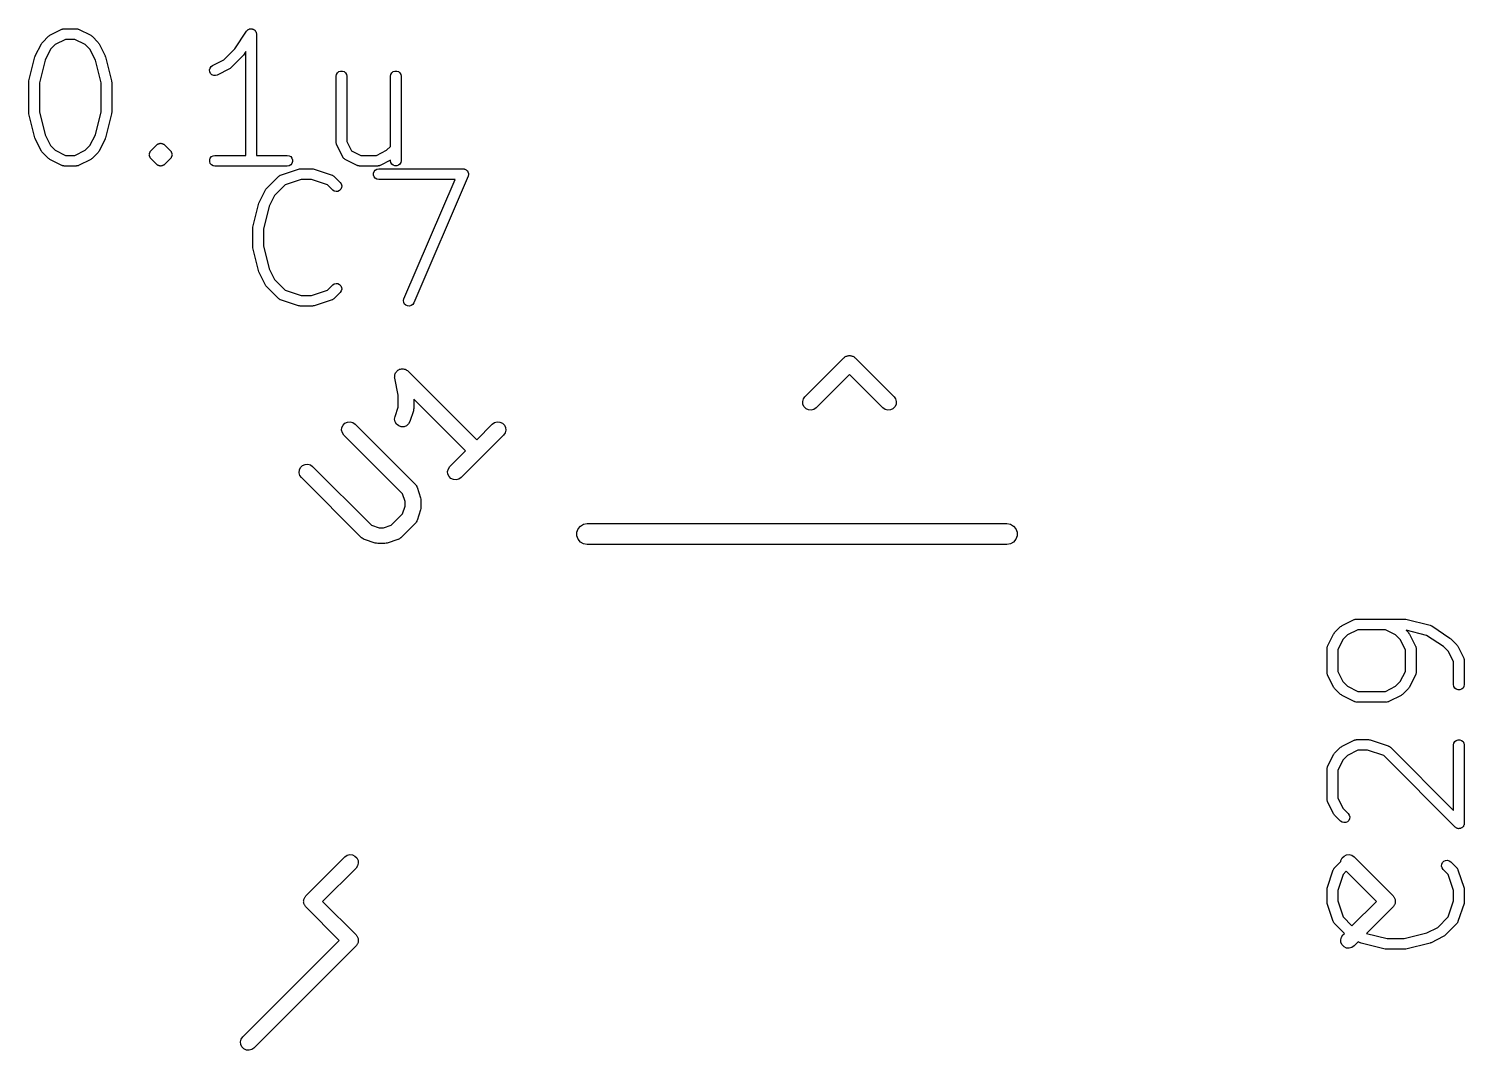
# Model space of a CAD drawing. Extents: x -2.2 to 89.1, y -78.6 to 9.2.
# Drawn here: x 23.68 to 37.36, y -54.92 to -45.19 of the extents above; entities that cross this region are included whole.
import ezdxf

# ---------------------------------------------------------------- set-up
doc = ezdxf.new("R2010")
doc.units = 0
doc.header["$MEASUREMENT"] = 0
doc.layers.add('BLACK', color=7, linetype='CONTINUOUS')

msp = doc.modelspace()

# ---------------------------------------------------------------- linework, layer by layer
at = {"layer": 'Black'}
for p, q in [((23.8088, -45.315), (23.8662, -45.2576)), ((23.8662, -45.2576), (23.8729, -45.2529)), ((23.8729, -45.2529), (23.8794, -45.2481)), ((23.8794, -45.2481), (23.9944, -45.1906)), ((23.9944, -45.1906), (23.9972, -45.1898)), ((23.9972, -45.1898), (23.9997, -45.1883)), ((23.9997, -45.1883), (24.0056, -45.1873)), ((24.0056, -45.1873), (24.0113, -45.1856)), ((24.0113, -45.1856), (24.0142, -45.1858)), ((24.0142, -45.1858), (24.0171, -45.1852)), ((24.0171, -45.1852), (24.132, -45.1852)), ((24.132, -45.1852), (24.1349, -45.1858)), ((24.1349, -45.1858), (24.1378, -45.1856)), ((24.1378, -45.1856), (24.1435, -45.1873)), ((24.1435, -45.1873), (24.1494, -45.1883)), ((24.1494, -45.1883), (24.1519, -45.1898)), ((24.1519, -45.1898), (24.1547, -45.1906)), ((24.1547, -45.1906), (24.2696, -45.2481)), ((24.2696, -45.2481), (24.2761, -45.2529)), ((24.2761, -45.2529), (24.2828, -45.2576)), ((24.2828, -45.2576), (24.3403, -45.315)), ((25.6437, -45.376), (25.7558, -45.2079)), ((25.7558, -45.2079), (25.7578, -45.2058)), ((25.7578, -45.2058), (25.7592, -45.2034)), ((25.7592, -45.2034), (25.7638, -45.1995)), ((25.7638, -45.1995), (25.768, -45.1951)), ((25.768, -45.1951), (25.7705, -45.1939)), ((25.7705, -45.1939), (25.7727, -45.1921)), ((25.7727, -45.1921), (25.7784, -45.19)), ((25.7784, -45.19), (25.7838, -45.1873)), ((25.7838, -45.1873), (25.7866, -45.187)), ((25.7866, -45.187), (25.7893, -45.186)), ((25.7893, -45.186), (25.7953, -45.186)), ((25.7953, -45.186), (25.8014, -45.1854)), ((25.8014, -45.1854), (25.8041, -45.186)), ((25.8041, -45.186), (25.8069, -45.186)), ((25.8069, -45.186), (25.8126, -45.1881)), ((25.8126, -45.1881), (25.8185, -45.1895)), ((25.8185, -45.1895), (25.8209, -45.1911)), ((25.8209, -45.1911), (25.8235, -45.1921)), ((25.8235, -45.1921), (25.8281, -45.196)), ((25.8281, -45.196), (25.8332, -45.1993)), ((25.8332, -45.1993), (25.8349, -45.2016)), ((25.8349, -45.2016), (25.837, -45.2034)), ((25.837, -45.2034), (25.84, -45.2086)), ((25.84, -45.2086), (25.8436, -45.2135)), ((25.8436, -45.2135), (25.8444, -45.2162)), ((25.8444, -45.2162), (25.8458, -45.2187)), ((25.8458, -45.2187), (25.8469, -45.2246)), ((25.8469, -45.2246), (25.8486, -45.2305)), ((25.8486, -45.2305), (25.8484, -45.2333)), ((25.8484, -45.2333), (25.8489, -45.236)), ((25.8489, -45.236), (25.8489, -46.3917)), ((23.7418, -45.4431), (23.7993, -45.3282)), ((23.7993, -45.3282), (23.8041, -45.3217)), ((23.8041, -45.3217), (23.8088, -45.315)), ((23.8865, -45.381), (23.8352, -45.4836)), ((23.9323, -45.3352), (23.8865, -45.381)), ((24.0291, -45.2868), (23.9323, -45.3352)), ((24.12, -45.2868), (24.0291, -45.2868)), ((24.2168, -45.3353), (24.12, -45.2868)), ((24.2626, -45.381), (24.2168, -45.3353)), ((24.3139, -45.4836), (24.2626, -45.381)), ((24.3403, -45.315), (24.3449, -45.3217)), ((24.3449, -45.3217), (24.3498, -45.3282)), ((24.3498, -45.3282), (24.4072, -45.4431)), ((25.5382, -45.4816), (25.6437, -45.376)), ((25.7473, -45.4038), (25.7255, -45.4366)), ((25.7473, -46.3917), (25.7473, -45.4038)), ((23.6805, -45.6833), (23.738, -45.4535)), ((23.738, -45.4535), (23.7402, -45.4485)), ((23.7402, -45.4485), (23.7418, -45.4431)), ((23.8352, -45.4836), (23.7806, -45.7019)), ((24.3684, -45.7019), (24.3139, -45.4836)), ((24.4072, -45.4431), (24.4088, -45.4485)), ((24.4088, -45.4485), (24.4111, -45.4535)), ((24.4111, -45.4535), (24.4685, -45.6833)), ((25.4068, -45.5606), (25.4165, -45.5458)), ((25.4165, -45.5458), (25.4307, -45.5353)), ((25.4307, -45.5353), (25.5382, -45.4816)), ((25.7191, -45.4443), (25.6042, -45.5592)), ((25.722, -45.4402), (25.7191, -45.4443)), ((25.7255, -45.4366), (25.722, -45.4402)), ((23.6801, -45.6895), (23.6805, -45.6833)), ((24.4685, -45.6833), (24.469, -45.6895)), ((25.4027, -45.5777), (25.4068, -45.5606)), ((25.4047, -45.5952), (25.4027, -45.5777)), ((25.4126, -45.611), (25.4047, -45.5952)), ((25.4254, -45.6232), (25.4126, -45.611)), ((25.4416, -45.6302), (25.4254, -45.6232)), ((25.4592, -45.6312), (25.4416, -45.6302)), ((25.4761, -45.6262), (25.4592, -45.6312)), ((25.591, -45.5687), (25.4761, -45.6262)), ((25.5976, -45.5639), (25.591, -45.5687)), ((25.6042, -45.5592), (25.5976, -45.5639)), ((26.6091, -45.6382), (26.6121, -45.6208)), ((26.6091, -46.2702), (26.6091, -45.6382)), ((26.6121, -45.6208), (26.621, -45.6056)), ((26.621, -45.6056), (26.6345, -45.5942)), ((26.6345, -45.5942), (26.6511, -45.5882)), ((26.6511, -45.5882), (26.6687, -45.5882)), ((26.6687, -45.5882), (26.6853, -45.5942)), ((26.6853, -45.5942), (26.6988, -45.6056)), ((26.6988, -45.6056), (26.7076, -45.6208)), ((26.7076, -45.6208), (26.7107, -45.6382)), ((26.7107, -45.6382), (26.7107, -46.2582)), ((27.1262, -45.6382), (27.1292, -45.6208)), ((27.1262, -46.3066), (27.1262, -45.6382)), ((27.1292, -45.6208), (27.138, -45.6056)), ((27.138, -45.6056), (27.1516, -45.5942)), ((27.1516, -45.5942), (27.1681, -45.5882)), ((27.1681, -45.5882), (27.1858, -45.5882)), ((27.1858, -45.5882), (27.2024, -45.5942)), ((27.2024, -45.5942), (27.2159, -45.6056)), ((27.2159, -45.6056), (27.2247, -45.6208)), ((27.2247, -45.6208), (27.2278, -45.6382)), ((27.2278, -45.6382), (27.2278, -46.4425)), ((23.679, -45.6957), (23.6801, -45.6895)), ((23.679, -45.9829), (23.679, -45.6957)), ((23.7806, -45.7019), (23.7806, -45.9767)), ((24.3684, -45.9767), (24.3684, -45.7019)), ((24.469, -45.6895), (24.47, -45.6957)), ((24.47, -45.6957), (24.47, -45.9829)), ((23.6801, -45.9891), (23.679, -45.9829)), ((23.6805, -45.9952), (23.6801, -45.9891)), ((23.738, -46.2251), (23.6805, -45.9952)), ((23.7806, -45.9767), (23.8352, -46.195)), ((24.3139, -46.195), (24.3684, -45.9767)), ((24.4685, -45.9952), (24.4111, -46.2251)), ((24.469, -45.9891), (24.4685, -45.9952)), ((24.47, -45.9829), (24.469, -45.9891)), ((23.7402, -46.2301), (23.738, -46.2251)), ((23.7418, -46.2355), (23.7402, -46.2301)), ((23.7993, -46.3504), (23.7418, -46.2355)), ((23.8352, -46.195), (23.8865, -46.2976)), ((24.2626, -46.2976), (24.3139, -46.195)), ((24.4072, -46.2355), (24.3498, -46.3504)), ((24.4088, -46.2301), (24.4072, -46.2355)), ((24.4111, -46.2251), (24.4088, -46.2301)), ((23.8041, -46.3569), (23.7993, -46.3504)), ((23.8088, -46.3636), (23.8041, -46.3569)), ((23.8662, -46.421), (23.8088, -46.3636)), ((23.8865, -46.2976), (23.9323, -46.3433)), ((23.9323, -46.3433), (24.0291, -46.3917)), ((24.12, -46.3917), (24.2168, -46.3433)), ((24.2168, -46.3433), (24.2626, -46.2976)), ((24.3403, -46.3636), (24.2828, -46.421)), ((24.3449, -46.3569), (24.3403, -46.3636)), ((24.3498, -46.3504), (24.3449, -46.3569)), ((24.8294, -46.3764), (24.8298, -46.3719)), ((24.8298, -46.3719), (24.8317, -46.3679)), ((24.8317, -46.3679), (24.8328, -46.3636)), ((24.8328, -46.3636), (24.8354, -46.36)), ((24.8354, -46.36), (24.8372, -46.356)), ((24.8372, -46.356), (24.8404, -46.3528)), ((24.8404, -46.3528), (24.8429, -46.3492)), ((24.8429, -46.3492), (24.9004, -46.2917)), ((24.9004, -46.2917), (24.904, -46.2892)), ((24.904, -46.2892), (24.9072, -46.286)), ((24.9072, -46.286), (24.9092, -46.2851)), ((24.9092, -46.2851), (24.9109, -46.2836)), ((24.9109, -46.2836), (24.913, -46.2829)), ((24.913, -46.2829), (24.9148, -46.2816)), ((24.9148, -46.2816), (24.9191, -46.2805)), ((24.9191, -46.2805), (24.9232, -46.2786)), ((24.9232, -46.2786), (24.9254, -46.2784)), ((24.9254, -46.2784), (24.9275, -46.2776)), ((24.9275, -46.2776), (24.9297, -46.2776)), ((24.9297, -46.2776), (24.9319, -46.277)), ((24.9319, -46.277), (24.9363, -46.2774)), ((24.9363, -46.2774), (24.9407, -46.277)), ((24.9407, -46.277), (24.9429, -46.2776)), ((24.9429, -46.2776), (24.9451, -46.2776)), ((24.9451, -46.2776), (24.9472, -46.2784)), ((24.9472, -46.2784), (24.9495, -46.2786)), ((24.9495, -46.2786), (24.9535, -46.2805)), ((24.9535, -46.2805), (24.9578, -46.2816)), ((24.9578, -46.2816), (24.9596, -46.2829)), ((24.9596, -46.2829), (24.9617, -46.2836)), ((24.9617, -46.2836), (24.9634, -46.2851)), ((24.9634, -46.2851), (24.9654, -46.286)), ((24.9654, -46.286), (24.9686, -46.2892)), ((24.9686, -46.2892), (24.9722, -46.2917)), ((24.9722, -46.2917), (25.0297, -46.3492)), ((25.0297, -46.3492), (25.0322, -46.3528)), ((25.0322, -46.3528), (25.0354, -46.356)), ((25.0354, -46.356), (25.0373, -46.36)), ((25.0373, -46.36), (25.0398, -46.3636)), ((25.0398, -46.3636), (25.041, -46.3679)), ((25.041, -46.3679), (25.0428, -46.3719)), ((25.0428, -46.3719), (25.0432, -46.3764)), ((26.6096, -46.2731), (26.6091, -46.2702)), ((26.6094, -46.276), (26.6096, -46.2731)), ((26.6111, -46.2817), (26.6094, -46.276)), ((26.6121, -46.2876), (26.6111, -46.2817)), ((26.6136, -46.2901), (26.6121, -46.2876)), ((26.6144, -46.2929), (26.6136, -46.2901)), ((26.6719, -46.4078), (26.6144, -46.2929)), ((26.7107, -46.2582), (26.7552, -46.3472)), ((26.7552, -46.3472), (26.8442, -46.3917)), ((26.9926, -46.3917), (27.0894, -46.3433)), ((27.0894, -46.3433), (27.1262, -46.3066)), ((23.8729, -46.4257), (23.8662, -46.421)), ((23.8794, -46.4305), (23.8729, -46.4257)), ((23.9944, -46.488), (23.8794, -46.4305)), ((23.9972, -46.4888), (23.9944, -46.488)), ((23.9997, -46.4903), (23.9972, -46.4888)), ((24.0056, -46.4913), (23.9997, -46.4903)), ((24.0113, -46.493), (24.0056, -46.4913)), ((24.0142, -46.4928), (24.0113, -46.493)), ((24.0171, -46.4933), (24.0142, -46.4928)), ((24.132, -46.4933), (24.0171, -46.4933)), ((24.0291, -46.3917), (24.12, -46.3917)), ((24.1349, -46.4928), (24.132, -46.4933)), ((24.1378, -46.493), (24.1349, -46.4928)), ((24.1435, -46.4913), (24.1378, -46.493)), ((24.1494, -46.4903), (24.1435, -46.4913)), ((24.1519, -46.4888), (24.1494, -46.4903)), ((24.1547, -46.488), (24.1519, -46.4888)), ((24.2696, -46.4305), (24.1547, -46.488)), ((24.2762, -46.4257), (24.2696, -46.4305)), ((24.2828, -46.421), (24.2762, -46.4257)), ((24.8283, -46.3807), (24.8294, -46.3764)), ((24.8286, -46.3851), (24.8283, -46.3807)), ((24.8283, -46.3895), (24.8286, -46.3851)), ((24.8294, -46.3938), (24.8283, -46.3895)), ((24.8298, -46.3982), (24.8294, -46.3938)), ((24.8317, -46.4023), (24.8298, -46.3982)), ((24.8328, -46.4066), (24.8317, -46.4023)), ((24.8354, -46.4102), (24.8328, -46.4066)), ((24.8372, -46.4142), (24.8354, -46.4102)), ((24.8404, -46.4174), (24.8372, -46.4142)), ((24.8429, -46.421), (24.8404, -46.4174)), ((24.9004, -46.4785), (24.8429, -46.421)), ((24.904, -46.481), (24.9004, -46.4785)), ((24.9072, -46.4842), (24.904, -46.481)), ((24.9092, -46.4851), (24.9072, -46.4842)), ((24.9109, -46.4865), (24.9092, -46.4851)), ((24.913, -46.4873), (24.9109, -46.4865)), ((24.9148, -46.4886), (24.913, -46.4873)), ((24.9191, -46.4897), (24.9148, -46.4886)), ((24.9232, -46.4916), (24.9191, -46.4897)), ((24.9254, -46.4918), (24.9232, -46.4916)), ((24.9275, -46.4926), (24.9254, -46.4918)), ((24.9297, -46.4926), (24.9275, -46.4926)), ((24.9319, -46.4932), (24.9297, -46.4926)), ((24.9363, -46.4928), (24.9319, -46.4932)), ((24.9407, -46.4932), (24.9363, -46.4928)), ((24.9429, -46.4926), (24.9407, -46.4932)), ((24.9451, -46.4926), (24.9429, -46.4926)), ((24.9472, -46.4918), (24.9451, -46.4926)), ((24.9495, -46.4916), (24.9472, -46.4918)), ((24.9535, -46.4897), (24.9495, -46.4916)), ((24.9578, -46.4886), (24.9535, -46.4897)), ((24.9596, -46.4873), (24.9578, -46.4886)), ((24.9617, -46.4865), (24.9596, -46.4873)), ((24.9634, -46.4851), (24.9617, -46.4865)), ((24.9654, -46.4842), (24.9634, -46.4851)), ((24.9686, -46.481), (24.9654, -46.4842)), ((24.9722, -46.4785), (24.9686, -46.481)), ((25.0297, -46.421), (24.9722, -46.4785)), ((25.0322, -46.4174), (25.0297, -46.421)), ((25.0354, -46.4142), (25.0322, -46.4174)), ((25.0373, -46.4102), (25.0354, -46.4142)), ((25.0398, -46.4066), (25.0373, -46.4102)), ((25.041, -46.4023), (25.0398, -46.4066)), ((25.0428, -46.3982), (25.041, -46.4023)), ((25.0432, -46.3938), (25.0428, -46.3982)), ((25.0432, -46.3764), (25.0444, -46.3807)), ((25.0444, -46.3895), (25.0432, -46.3938)), ((25.0444, -46.3807), (25.044, -46.3851)), ((25.044, -46.3851), (25.0444, -46.3895)), ((25.4034, -46.4337), (25.4094, -46.4171)), ((25.4034, -46.4514), (25.4034, -46.4337)), ((25.4094, -46.4679), (25.4034, -46.4514)), ((25.4094, -46.4171), (25.4207, -46.4036)), ((25.4207, -46.4815), (25.4094, -46.4679)), ((25.4207, -46.4036), (25.436, -46.3948)), ((25.436, -46.4903), (25.4207, -46.4815)), ((25.436, -46.3948), (25.4534, -46.3917)), ((25.4534, -46.4933), (25.436, -46.4903)), ((25.4534, -46.3917), (25.7473, -46.3917)), ((26.1428, -46.4933), (25.4534, -46.4933)), ((25.8489, -46.3917), (26.1428, -46.3917)), ((26.1428, -46.3917), (26.1602, -46.3948)), ((26.1602, -46.4903), (26.1428, -46.4933)), ((26.1602, -46.3948), (26.1755, -46.4036)), ((26.1755, -46.4815), (26.1602, -46.4903)), ((26.1755, -46.4036), (26.1868, -46.4171)), ((26.1868, -46.4679), (26.1755, -46.4815)), ((26.1868, -46.4171), (26.1928, -46.4337)), ((26.1928, -46.4514), (26.1868, -46.4679)), ((26.1928, -46.4337), (26.1928, -46.4514)), ((26.6763, -46.4138), (26.6719, -46.4078)), ((26.6804, -46.42), (26.6763, -46.4138)), ((26.6816, -46.4209), (26.6804, -46.42)), ((26.6824, -46.422), (26.6816, -46.4209)), ((26.6886, -46.4261), (26.6824, -46.422)), ((26.6946, -46.4305), (26.6886, -46.4261)), ((26.8095, -46.488), (26.6946, -46.4305)), ((26.8123, -46.4888), (26.8095, -46.488)), ((26.8149, -46.4903), (26.8123, -46.4888)), ((26.8207, -46.4913), (26.8149, -46.4903)), ((26.8264, -46.493), (26.8207, -46.4913)), ((26.8294, -46.4928), (26.8264, -46.493)), ((26.8322, -46.4933), (26.8294, -46.4928)), ((27.0046, -46.4933), (26.8322, -46.4933)), ((26.8442, -46.3917), (26.9926, -46.3917)), ((27.0075, -46.4928), (27.0046, -46.4933)), ((27.0104, -46.493), (27.0075, -46.4928)), ((27.0161, -46.4913), (27.0104, -46.493)), ((27.022, -46.4903), (27.0161, -46.4913)), ((27.0245, -46.4888), (27.022, -46.4903)), ((27.0273, -46.488), (27.0245, -46.4888)), ((27.1262, -46.4386), (27.0273, -46.488)), ((27.1262, -46.4425), (27.1262, -46.4386)), ((27.1292, -46.4599), (27.1262, -46.4425)), ((27.138, -46.4752), (27.1292, -46.4599)), ((27.1516, -46.4865), (27.138, -46.4752)), ((27.1681, -46.4926), (27.1516, -46.4865)), ((27.1858, -46.4926), (27.1681, -46.4926)), ((27.2024, -46.4865), (27.1858, -46.4926)), ((27.2159, -46.4752), (27.2024, -46.4865)), ((27.2247, -46.4599), (27.2159, -46.4752)), ((27.2278, -46.4425), (27.2247, -46.4599)), ((25.9438, -46.7075), (26.0587, -46.5926)), ((26.0587, -46.5926), (26.0611, -46.5909)), ((26.0611, -46.5909), (26.063, -46.5887)), ((26.063, -46.5887), (26.0683, -46.5859)), ((26.0683, -46.5859), (26.0731, -46.5825)), ((26.0731, -46.5825), (26.076, -46.5817)), ((26.076, -46.5817), (26.0786, -46.5803)), ((26.0786, -46.5803), (26.2509, -46.5229)), ((26.2752, -46.6218), (26.1221, -46.6729)), ((26.2509, -46.5229), (26.259, -46.5217)), ((26.259, -46.5217), (26.267, -46.5202)), ((26.267, -46.5202), (26.3819, -46.5202)), ((26.3736, -46.6218), (26.2752, -46.6218)), ((26.5268, -46.6729), (26.3736, -46.6218)), ((26.3819, -46.5202), (26.3899, -46.5217)), ((26.3899, -46.5217), (26.3979, -46.5229)), ((26.3979, -46.5229), (26.5703, -46.5803)), ((26.5703, -46.5803), (26.5729, -46.5817)), ((26.5729, -46.5817), (26.5757, -46.5825)), ((26.5757, -46.5825), (26.5806, -46.5859)), ((26.5806, -46.5859), (26.5858, -46.5887)), ((26.5858, -46.5887), (26.5878, -46.5909)), ((26.5878, -46.5909), (26.5902, -46.5926)), ((26.5902, -46.5926), (26.6476, -46.65)), ((26.9638, -46.5622), (26.9699, -46.5456)), ((26.9638, -46.5799), (26.9638, -46.5622)), ((26.9699, -46.5964), (26.9638, -46.5799)), ((26.9699, -46.5456), (26.9812, -46.5321)), ((26.9812, -46.61), (26.9699, -46.5964)), ((26.9812, -46.5321), (26.9965, -46.5233)), ((26.9965, -46.6188), (26.9812, -46.61)), ((26.9965, -46.5233), (27.0139, -46.5202)), ((27.0139, -46.6218), (26.9965, -46.6188)), ((27.0139, -46.5202), (27.8182, -46.5202)), ((27.7411, -46.6218), (27.0139, -46.6218)), ((27.2544, -47.7575), (27.7411, -46.6218)), ((27.8649, -46.5911), (27.3478, -47.7976)), ((27.8182, -46.5202), (27.8239, -46.5213)), ((27.8239, -46.5213), (27.8298, -46.5216)), ((27.8298, -46.5216), (27.8326, -46.5228)), ((27.8326, -46.5228), (27.8356, -46.5233)), ((27.8356, -46.5233), (27.8406, -46.5262)), ((27.8406, -46.5262), (27.846, -46.5285)), ((27.846, -46.5285), (27.8482, -46.5306)), ((27.8482, -46.5306), (27.8508, -46.5321)), ((27.8508, -46.5321), (27.8546, -46.5366)), ((27.8546, -46.5366), (27.8589, -46.5406)), ((27.8589, -46.5406), (27.8602, -46.5433)), ((27.8602, -46.5433), (27.8622, -46.5456)), ((27.8622, -46.5456), (27.8642, -46.5511)), ((27.8642, -46.5511), (27.8668, -46.5564)), ((27.8662, -46.5854), (27.8649, -46.5911)), ((27.8682, -46.5799), (27.8662, -46.5854)), ((27.8668, -46.5564), (27.8672, -46.5594)), ((27.8672, -46.5594), (27.8682, -46.5622)), ((27.8682, -46.5622), (27.8682, -46.5681)), ((27.8682, -46.5681), (27.8689, -46.5739)), ((27.8689, -46.5739), (27.8682, -46.5768)), ((27.8682, -46.5768), (27.8682, -46.5799)), ((25.8768, -46.8356), (25.9343, -46.7207)), ((25.9343, -46.7207), (25.9391, -46.7142)), ((25.9391, -46.7142), (25.9438, -46.7075)), ((26.0215, -46.7735), (25.9702, -46.876)), ((26.1221, -46.6729), (26.0215, -46.7735)), ((26.5758, -46.7219), (26.5268, -46.6729)), ((26.5902, -46.732), (26.5758, -46.7219)), ((26.6073, -46.7366), (26.5902, -46.732)), ((26.6248, -46.735), (26.6073, -46.7366)), ((26.6408, -46.7276), (26.6248, -46.735)), ((26.6533, -46.7151), (26.6408, -46.7276)), ((26.6476, -46.65), (26.6577, -46.6645)), ((26.6608, -46.6991), (26.6533, -46.7151)), ((26.6577, -46.6645), (26.6623, -46.6815)), ((26.6623, -46.6815), (26.6608, -46.6991)), ((25.8155, -47.0758), (25.873, -46.846)), ((25.873, -46.846), (25.8752, -46.8409)), ((25.8752, -46.8409), (25.8768, -46.8356)), ((25.9702, -46.876), (25.9156, -47.0944)), ((25.814, -47.0881), (25.8151, -47.082)), ((25.814, -47.2605), (25.814, -47.0881)), ((25.8151, -47.082), (25.8155, -47.0758)), ((25.9156, -47.0944), (25.9156, -47.2542)), ((25.8151, -47.2666), (25.814, -47.2605)), ((25.8155, -47.2728), (25.8151, -47.2666)), ((25.873, -47.5026), (25.8155, -47.2728)), ((25.9156, -47.2542), (25.9702, -47.4726)), ((25.8752, -47.5077), (25.873, -47.5026)), ((25.8768, -47.513), (25.8752, -47.5077)), ((25.9343, -47.6279), (25.8768, -47.513)), ((25.9702, -47.4726), (26.0215, -47.5751)), ((26.0215, -47.5751), (26.1221, -47.6757)), ((25.9391, -47.6345), (25.9343, -47.6279)), ((25.9438, -47.6411), (25.9391, -47.6345)), ((26.0587, -47.756), (25.9438, -47.6411)), ((26.1221, -47.6757), (26.2752, -47.7267)), ((26.2752, -47.7267), (26.3736, -47.7267)), ((26.3736, -47.7267), (26.5268, -47.6757)), ((26.5268, -47.6757), (26.5758, -47.6267)), ((26.5758, -47.6267), (26.5902, -47.6166)), ((26.5902, -47.6166), (26.6073, -47.612)), ((26.6476, -47.6986), (26.5902, -47.756)), ((26.6073, -47.612), (26.6248, -47.6136)), ((26.6248, -47.6136), (26.6408, -47.621)), ((26.6408, -47.621), (26.6533, -47.6335)), ((26.6577, -47.6841), (26.6476, -47.6986)), ((26.6533, -47.6335), (26.6608, -47.6495)), ((26.6623, -47.6671), (26.6577, -47.6841)), ((26.6608, -47.6495), (26.6623, -47.6671)), ((26.0611, -47.7577), (26.0587, -47.756)), ((26.063, -47.7599), (26.0611, -47.7577)), ((26.0683, -47.7627), (26.063, -47.7599)), ((26.0731, -47.7661), (26.0683, -47.7627)), ((26.076, -47.7669), (26.0731, -47.7661)), ((26.0786, -47.7683), (26.076, -47.7669)), ((26.2509, -47.8257), (26.0786, -47.7683)), ((26.259, -47.8269), (26.2509, -47.8257)), ((26.267, -47.8283), (26.259, -47.8269)), ((26.3819, -47.8283), (26.267, -47.8283)), ((26.3899, -47.8269), (26.3819, -47.8283)), ((26.3979, -47.8257), (26.3899, -47.8269)), ((26.5703, -47.7683), (26.3979, -47.8257)), ((26.5729, -47.7669), (26.5703, -47.7683)), ((26.5757, -47.7661), (26.5729, -47.7669)), ((26.5806, -47.7627), (26.5757, -47.7661)), ((26.5858, -47.7599), (26.5806, -47.7627)), ((26.5878, -47.7577), (26.5858, -47.7599)), ((26.5902, -47.756), (26.5878, -47.7577)), ((27.2504, -47.7747), (27.2544, -47.7575)), ((27.2525, -47.7922), (27.2504, -47.7747)), ((27.2604, -47.808), (27.2525, -47.7922)), ((27.2733, -47.8201), (27.2604, -47.808)), ((27.2895, -47.827), (27.2733, -47.8201)), ((27.3071, -47.828), (27.2895, -47.827)), ((27.324, -47.8229), (27.3071, -47.828)), ((27.3382, -47.8123), (27.324, -47.8229)), ((27.3478, -47.7976), (27.3382, -47.8123)), ((31.0757, -48.6917), (31.447, -48.3204)), ((31.447, -48.3204), (31.4523, -48.3167)), ((31.4523, -48.3167), (31.457, -48.312)), ((31.457, -48.312), (31.4629, -48.3093)), ((31.4629, -48.3093), (31.4683, -48.3055)), ((31.4683, -48.3055), (31.4746, -48.3038)), ((31.4746, -48.3038), (31.4806, -48.301)), ((31.4806, -48.301), (31.4871, -48.3005)), ((31.4871, -48.3005), (31.4935, -48.2988)), ((31.4935, -48.2988), (31.5, -48.2993)), ((31.5, -48.2993), (31.5065, -48.2988)), ((31.5065, -48.2988), (31.5129, -48.3005)), ((31.5129, -48.3005), (31.5194, -48.301)), ((31.5194, -48.301), (31.5254, -48.3038)), ((31.5254, -48.3038), (31.5317, -48.3055)), ((31.5317, -48.3055), (31.5371, -48.3093)), ((31.5371, -48.3093), (31.543, -48.312)), ((31.543, -48.312), (31.5477, -48.3167)), ((31.5477, -48.3167), (31.553, -48.3204)), ((31.553, -48.3204), (31.9243, -48.6917)), ((27.1658, -48.5063), (27.1666, -48.4974)), ((27.1669, -48.5103), (27.1658, -48.5063)), ((27.1664, -48.4884), (27.1677, -48.4845)), ((27.1666, -48.4974), (27.1664, -48.4884)), ((27.167, -48.5145), (27.1669, -48.5103)), ((27.1992, -48.6755), (27.167, -48.5145)), ((27.1677, -48.4845), (27.1681, -48.4803)), ((27.1681, -48.4803), (27.1719, -48.4722)), ((27.1719, -48.4722), (27.1747, -48.4637)), ((27.1747, -48.4637), (27.1773, -48.4605)), ((27.1773, -48.4605), (27.1791, -48.4567)), ((27.1791, -48.4567), (27.1854, -48.4504)), ((27.1854, -48.4504), (27.191, -48.4434)), ((27.191, -48.4434), (27.1946, -48.4412)), ((27.1946, -48.4412), (27.1975, -48.4383)), ((27.1975, -48.4383), (27.2056, -48.4345)), ((27.2056, -48.4345), (27.2133, -48.4299)), ((27.2133, -48.4299), (27.2173, -48.4291)), ((27.2173, -48.4291), (27.2211, -48.4273)), ((27.2211, -48.4273), (27.23, -48.4265)), ((27.23, -48.4265), (27.2388, -48.4248)), ((27.2388, -48.4248), (27.2429, -48.4254)), ((27.2429, -48.4254), (27.2471, -48.425)), ((27.2471, -48.425), (27.2557, -48.4273)), ((27.2557, -48.4273), (27.2646, -48.4287)), ((27.2646, -48.4287), (27.2682, -48.4307)), ((27.2682, -48.4307), (27.2722, -48.4318)), ((27.2722, -48.4318), (27.2796, -48.4369)), ((27.2796, -48.4369), (27.2874, -48.4412)), ((27.2874, -48.4412), (27.2901, -48.4443)), ((27.2901, -48.4443), (27.2936, -48.4467)), ((27.2936, -48.4467), (27.9476, -49.1008)), ((31.5, -48.4795), (31.1818, -48.7977)), ((31.8182, -48.7977), (31.5, -48.4795)), ((27.1992, -48.7906), (27.1992, -48.6755)), ((31.0608, -48.713), (31.0757, -48.6917)), ((31.9243, -48.6917), (31.9392, -48.713)), ((27.1694, -48.8801), (27.1992, -48.7906)), ((27.3453, -48.8265), (27.3117, -48.9275)), ((27.3471, -48.8146), (27.3453, -48.8265)), ((27.3492, -48.8028), (27.3471, -48.8146)), ((27.8416, -49.2069), (27.3492, -48.7145)), ((27.3492, -48.7145), (27.3492, -48.8028)), ((31.0541, -48.7382), (31.0608, -48.713)), ((31.0563, -48.7641), (31.0541, -48.7382)), ((31.0673, -48.7877), (31.0563, -48.7641)), ((31.0858, -48.8061), (31.0673, -48.7877)), ((31.1094, -48.8172), (31.0858, -48.8061)), ((31.1353, -48.8194), (31.1094, -48.8172)), ((31.1605, -48.8127), (31.1353, -48.8194)), ((31.1818, -48.7977), (31.1605, -48.8127)), ((31.8395, -48.8127), (31.8182, -48.7977)), ((31.8647, -48.8194), (31.8395, -48.8127)), ((31.8906, -48.8172), (31.8647, -48.8194)), ((31.9142, -48.8061), (31.8906, -48.8172)), ((31.9327, -48.7877), (31.9142, -48.8061)), ((31.9437, -48.7641), (31.9327, -48.7877)), ((31.9392, -48.713), (31.9459, -48.7382)), ((31.9459, -48.7382), (31.9437, -48.7641)), ((26.663, -48.9854), (26.674, -48.9618)), ((26.674, -48.9618), (26.6924, -48.9434)), ((26.6924, -48.9434), (26.716, -48.9324)), ((26.716, -48.9324), (26.742, -48.9301)), ((26.742, -48.9301), (26.7671, -48.9368)), ((26.7671, -48.9368), (26.7885, -48.9518)), ((26.7885, -48.9518), (27.3609, -49.5242)), ((27.1656, -48.9059), (27.1694, -48.8801)), ((27.1708, -48.9314), (27.1656, -48.9059)), ((27.1844, -48.9536), (27.1708, -48.9314)), ((27.2048, -48.9698), (27.1844, -48.9536)), ((27.2295, -48.978), (27.2048, -48.9698)), ((27.2798, -48.9677), (27.2556, -48.9773)), ((27.2993, -48.9504), (27.2798, -48.9677)), ((27.3117, -48.9275), (27.2993, -48.9504)), ((27.9476, -49.1008), (28.0966, -48.9518)), ((28.0966, -48.9518), (28.118, -48.9368)), ((28.118, -48.9368), (28.1431, -48.9301)), ((28.1431, -48.9301), (28.1691, -48.9324)), ((28.1691, -48.9324), (28.1927, -48.9434)), ((28.1927, -48.9434), (28.2111, -48.9618)), ((28.2111, -48.9618), (28.2221, -48.9854)), ((26.6607, -49.0114), (26.663, -48.9854)), ((26.6675, -49.0365), (26.6607, -49.0114)), ((26.6824, -49.0579), (26.6675, -49.0365)), ((27.2423, -49.6178), (26.6824, -49.0579)), ((27.2556, -48.9773), (27.2295, -48.978)), ((28.2027, -49.0579), (27.7986, -49.4619)), ((28.2176, -49.0365), (28.2027, -49.0579)), ((28.2244, -49.0114), (28.2176, -49.0365)), ((28.2221, -48.9854), (28.2244, -49.0114)), ((27.6926, -49.3558), (27.8416, -49.2069)), ((26.2589, -49.3895), (26.2699, -49.3659)), ((26.2699, -49.3659), (26.2884, -49.3474)), ((26.2884, -49.3474), (26.312, -49.3364)), ((26.312, -49.3364), (26.3379, -49.3342)), ((26.3379, -49.3342), (26.3631, -49.3409)), ((26.3631, -49.3409), (26.3844, -49.3558)), ((26.3844, -49.3558), (26.9443, -49.9157)), ((27.6709, -49.4023), (27.6776, -49.3772)), ((27.6776, -49.3772), (27.6926, -49.3558)), ((26.2567, -49.4154), (26.2589, -49.3895)), ((26.2634, -49.4406), (26.2567, -49.4154)), ((26.2784, -49.4619), (26.2634, -49.4406)), ((26.8508, -50.0343), (26.2784, -49.4619)), ((27.6732, -49.4283), (27.6709, -49.4023)), ((27.6842, -49.4519), (27.6732, -49.4283)), ((27.7026, -49.4703), (27.6842, -49.4519)), ((27.7262, -49.4813), (27.7026, -49.4703)), ((27.7521, -49.4836), (27.7262, -49.4813)), ((27.7773, -49.4769), (27.7521, -49.4836)), ((27.7986, -49.4619), (27.7773, -49.4769)), ((27.2665, -49.6904), (27.2423, -49.6178)), ((27.3609, -49.5242), (27.3634, -49.5277)), ((27.3634, -49.5277), (27.3666, -49.5306)), ((27.3666, -49.5306), (27.3708, -49.5383)), ((27.3708, -49.5383), (27.3758, -49.5455)), ((27.3758, -49.5455), (27.377, -49.5497)), ((27.377, -49.5497), (27.379, -49.5535)), ((27.379, -49.5535), (27.4127, -49.6545)), ((27.4127, -49.6545), (27.4145, -49.6664)), ((27.2423, -49.8061), (27.2665, -49.7334)), ((27.2665, -49.7334), (27.2665, -49.6904)), ((27.4127, -49.7693), (27.379, -49.8703)), ((27.4145, -49.7574), (27.4127, -49.7693)), ((27.4145, -49.6664), (27.4165, -49.6783)), ((27.4165, -49.7456), (27.4145, -49.7574)), ((27.4165, -49.6783), (27.4165, -49.7456)), ((26.9443, -49.9157), (27.017, -49.94)), ((27.06, -49.94), (27.1327, -49.9157)), ((27.1327, -49.9157), (27.2423, -49.8061)), ((27.3609, -49.8996), (27.2262, -50.0343)), ((27.3634, -49.8961), (27.3609, -49.8996)), ((27.3666, -49.8932), (27.3634, -49.8961)), ((27.3708, -49.8855), (27.3666, -49.8932)), ((27.3758, -49.8783), (27.3708, -49.8855)), ((27.377, -49.8741), (27.3758, -49.8783)), ((27.379, -49.8703), (27.377, -49.8741)), ((28.9134, -49.95), (28.9357, -49.9234)), ((28.9357, -49.9234), (28.9658, -49.906)), ((28.9658, -49.906), (29, -49.9)), ((29, -49.9), (33, -49.9)), ((33, -49.9), (33.0342, -49.906)), ((33.0342, -49.906), (33.0643, -49.9234)), ((33.0643, -49.9234), (33.0866, -49.95)), ((26.8543, -50.0368), (26.8508, -50.0343)), ((26.8572, -50.0401), (26.8543, -50.0368)), ((26.8649, -50.0442), (26.8572, -50.0401)), ((26.8721, -50.0493), (26.8649, -50.0442)), ((26.8763, -50.0504), (26.8721, -50.0493)), ((26.8801, -50.0525), (26.8763, -50.0504)), ((26.9811, -50.0861), (26.8801, -50.0525)), ((27.017, -49.94), (27.06, -49.94)), ((27.1969, -50.0525), (27.0959, -50.0861)), ((27.2007, -50.0504), (27.1969, -50.0525)), ((27.2049, -50.0493), (27.2007, -50.0504)), ((27.2121, -50.0442), (27.2049, -50.0493)), ((27.2198, -50.0401), (27.2121, -50.0442)), ((27.2227, -50.0368), (27.2198, -50.0401)), ((27.2262, -50.0343), (27.2227, -50.0368)), ((28.9015, -49.9826), (28.9134, -49.95)), ((28.9015, -50.0174), (28.9015, -49.9826)), ((28.9134, -50.05), (28.9015, -50.0174)), ((28.9357, -50.0766), (28.9134, -50.05)), ((33.0866, -50.05), (33.0643, -50.0766)), ((33.0866, -49.95), (33.0985, -49.9826)), ((33.0985, -50.0174), (33.0866, -50.05)), ((33.0985, -49.9826), (33.0985, -50.0174)), ((26.993, -50.0879), (26.9811, -50.0861)), ((27.0048, -50.09), (26.993, -50.0879)), ((27.0722, -50.09), (27.0048, -50.09)), ((27.084, -50.0879), (27.0722, -50.09)), ((27.0959, -50.0861), (27.084, -50.0879)), ((28.9658, -50.094), (28.9357, -50.0766)), ((29, -50.1), (28.9658, -50.094)), ((33, -50.1), (29, -50.1)), ((33.0342, -50.094), (33, -50.1)), ((33.0643, -50.0766), (33.0342, -50.094)), ((36.1226, -50.9392), (36.18, -50.8817)), ((36.18, -50.8817), (36.1867, -50.8771)), ((36.1867, -50.8771), (36.1932, -50.8722)), ((36.1932, -50.8722), (36.3081, -50.8148)), ((36.3081, -50.8148), (36.3109, -50.8139)), ((36.3109, -50.8139), (36.3135, -50.8125)), ((36.3135, -50.8125), (36.3193, -50.8114)), ((36.3193, -50.8114), (36.325, -50.8097)), ((36.325, -50.8097), (36.328, -50.8099)), ((36.328, -50.8099), (36.3309, -50.8094)), ((36.3309, -50.8094), (36.7905, -50.8094)), ((36.7905, -50.8094), (36.7966, -50.8105)), ((36.7966, -50.8105), (36.8028, -50.8109)), ((36.8028, -50.8109), (37.0326, -50.8684)), ((37.0326, -50.8684), (37.0405, -50.8719)), ((37.0405, -50.8719), (37.0485, -50.8754)), ((37.0485, -50.8754), (37.2208, -50.9903)), ((36.0556, -51.0673), (36.1131, -50.9524)), ((36.1131, -50.9524), (36.1179, -50.9459)), ((36.1179, -50.9459), (36.1226, -50.9392)), ((36.2002, -51.0052), (36.1518, -51.102)), ((36.246, -50.9594), (36.2002, -51.0052)), ((36.3428, -50.911), (36.246, -50.9594)), ((36.6061, -50.911), (36.3428, -50.911)), ((36.7029, -50.9594), (36.6061, -50.911)), ((36.7487, -51.0052), (36.7029, -50.9594)), ((36.7971, -51.102), (36.7487, -51.0052)), ((36.9994, -50.9648), (36.8029, -50.9157)), ((36.8029, -50.9157), (36.8264, -50.9392)), ((36.8264, -50.9392), (36.8311, -50.9459)), ((36.8311, -50.9459), (36.8359, -50.9524)), ((36.8359, -50.9524), (36.8934, -51.0673)), ((37.1603, -51.072), (36.9994, -50.9648)), ((37.2208, -50.9903), (37.2245, -50.9938)), ((37.2245, -50.9938), (37.2286, -50.9966)), ((37.2286, -50.9966), (37.286, -51.0541)), ((36.0502, -51.09), (36.0508, -51.0871)), ((36.0502, -51.3198), (36.0502, -51.09)), ((36.0506, -51.0842), (36.0523, -51.0785)), ((36.0508, -51.0871), (36.0506, -51.0842)), ((36.0523, -51.0785), (36.0533, -51.0726)), ((36.0533, -51.0726), (36.0548, -51.0701)), ((36.0548, -51.0701), (36.0556, -51.0673)), ((36.1518, -51.102), (36.1518, -51.3078)), ((36.7971, -51.3078), (36.7971, -51.102)), ((36.8934, -51.0673), (36.8942, -51.0701)), ((36.8942, -51.0701), (36.8957, -51.0726)), ((36.8957, -51.0726), (36.8967, -51.0785)), ((36.8967, -51.0785), (36.8984, -51.0842)), ((36.8984, -51.0842), (36.8982, -51.0871)), ((36.8982, -51.0871), (36.8987, -51.09)), ((36.8987, -51.09), (36.8987, -51.3198)), ((37.2083, -51.1201), (37.1603, -51.072)), ((37.2567, -51.2169), (37.2083, -51.1201)), ((37.286, -51.0541), (37.2907, -51.0608)), ((37.2907, -51.0608), (37.2955, -51.0673)), ((37.2955, -51.0673), (37.353, -51.1822)), ((37.2567, -51.4347), (37.2567, -51.2169)), ((37.353, -51.1822), (37.3538, -51.185)), ((37.3538, -51.185), (37.3553, -51.1876)), ((37.3553, -51.1876), (37.3563, -51.1934)), ((37.3563, -51.1934), (37.358, -51.1991)), ((37.358, -51.1991), (37.3578, -51.202)), ((37.3578, -51.202), (37.3583, -51.2049)), ((37.3583, -51.2049), (37.3583, -51.4347)), ((36.0508, -51.3227), (36.0502, -51.3198)), ((36.0506, -51.3256), (36.0508, -51.3227)), ((36.0523, -51.3313), (36.0506, -51.3256)), ((36.0533, -51.3372), (36.0523, -51.3313)), ((36.0548, -51.3397), (36.0533, -51.3372)), ((36.0556, -51.3426), (36.0548, -51.3397)), ((36.1131, -51.4575), (36.0556, -51.3426)), ((36.1518, -51.3078), (36.2003, -51.4046)), ((36.2003, -51.4046), (36.246, -51.4504)), ((36.7029, -51.4504), (36.7487, -51.4046)), ((36.7487, -51.4046), (36.7971, -51.3078)), ((36.8934, -51.3426), (36.8359, -51.4575)), ((36.8942, -51.3397), (36.8934, -51.3426)), ((36.8957, -51.3372), (36.8942, -51.3397)), ((36.8967, -51.3313), (36.8957, -51.3372)), ((36.8984, -51.3256), (36.8967, -51.3313)), ((36.8987, -51.3198), (36.8982, -51.3227)), ((36.8982, -51.3227), (36.8984, -51.3256)), ((36.1179, -51.464), (36.1131, -51.4575)), ((36.1226, -51.4707), (36.1179, -51.464)), ((36.18, -51.5281), (36.1226, -51.4707)), ((36.1867, -51.5328), (36.18, -51.5281)), ((36.1932, -51.5376), (36.1867, -51.5328)), ((36.3081, -51.5951), (36.1932, -51.5376)), ((36.246, -51.4504), (36.3428, -51.4988)), ((36.3428, -51.4988), (36.6061, -51.4988)), ((36.6061, -51.4988), (36.7029, -51.4504)), ((36.7557, -51.5376), (36.6408, -51.5951)), ((36.7623, -51.5328), (36.7557, -51.5376)), ((36.7689, -51.5281), (36.7623, -51.5328)), ((36.8264, -51.4707), (36.7689, -51.5281)), ((36.8311, -51.464), (36.8264, -51.4707)), ((36.8359, -51.4575), (36.8311, -51.464)), ((37.2598, -51.4521), (37.2567, -51.4347)), ((37.2686, -51.4674), (37.2598, -51.4521)), ((37.2821, -51.4787), (37.2686, -51.4674)), ((37.2987, -51.4848), (37.2821, -51.4787)), ((37.3164, -51.4848), (37.2987, -51.4848)), ((37.3329, -51.4787), (37.3164, -51.4848)), ((37.3465, -51.4674), (37.3329, -51.4787)), ((37.3553, -51.4521), (37.3465, -51.4674)), ((37.3583, -51.4347), (37.3553, -51.4521)), ((36.3109, -51.5959), (36.3081, -51.5951)), ((36.3135, -51.5974), (36.3109, -51.5959)), ((36.3193, -51.5984), (36.3135, -51.5974)), ((36.325, -51.6001), (36.3193, -51.5984)), ((36.328, -51.5999), (36.325, -51.6001)), ((36.3309, -51.6004), (36.328, -51.5999)), ((36.6181, -51.6004), (36.3309, -51.6004)), ((36.621, -51.5999), (36.6181, -51.6004)), ((36.6239, -51.6001), (36.621, -51.5999)), ((36.6296, -51.5984), (36.6239, -51.6001)), ((36.6355, -51.5974), (36.6296, -51.5984)), ((36.638, -51.5959), (36.6355, -51.5974)), ((36.6408, -51.5951), (36.638, -51.5959)), ((36.1932, -52.0213), (36.3081, -51.9638)), ((36.3081, -51.9638), (36.3109, -51.963)), ((36.3109, -51.963), (36.3135, -51.9615)), ((36.3135, -51.9615), (36.3193, -51.9605)), ((36.3193, -51.9605), (36.325, -51.9588)), ((36.325, -51.9588), (36.328, -51.959)), ((36.328, -51.959), (36.3309, -51.9585)), ((36.3309, -51.9585), (36.4458, -51.9585)), ((36.4458, -51.9585), (36.4538, -51.9599)), ((36.4538, -51.9599), (36.4618, -51.9611)), ((36.4618, -51.9611), (36.6342, -52.0185)), ((37.2598, -51.9919), (37.2686, -51.9766)), ((37.2686, -51.9766), (37.2821, -51.9653)), ((37.2821, -51.9653), (37.2987, -51.9592)), ((37.2987, -51.9592), (37.3164, -51.9592)), ((37.3164, -51.9592), (37.3329, -51.9653)), ((37.3329, -51.9653), (37.3465, -51.9766)), ((37.3465, -51.9766), (37.3553, -51.9919)), ((36.0556, -52.2164), (36.1131, -52.1014)), ((36.1131, -52.1014), (36.1179, -52.0949)), ((36.1179, -52.0949), (36.1226, -52.0882)), ((36.1226, -52.0882), (36.18, -52.0308)), ((36.18, -52.0308), (36.1867, -52.0261)), ((36.1867, -52.0261), (36.1932, -52.0213)), ((36.246, -52.1085), (36.2002, -52.1543)), ((36.3428, -52.0601), (36.246, -52.1085)), ((36.4375, -52.0601), (36.3428, -52.0601)), ((36.5907, -52.1111), (36.4375, -52.0601)), ((37.2716, -52.7921), (36.5907, -52.1111)), ((36.6342, -52.0185), (36.6368, -52.0199)), ((36.6368, -52.0199), (36.6396, -52.0207)), ((36.6396, -52.0207), (36.6445, -52.0241)), ((36.6445, -52.0241), (36.6497, -52.0269)), ((36.6497, -52.0269), (36.6516, -52.0291)), ((36.6516, -52.0291), (36.654, -52.0308)), ((36.654, -52.0308), (37.2567, -52.6335)), ((37.2567, -52.0093), (37.2598, -51.9919)), ((37.2567, -52.6335), (37.2567, -52.0093)), ((37.3553, -51.9919), (37.3583, -52.0093)), ((37.3583, -52.0093), (37.3583, -52.7561)), ((36.0502, -52.2391), (36.0508, -52.2362)), ((36.0502, -52.5263), (36.0502, -52.2391)), ((36.0506, -52.2333), (36.0523, -52.2276)), ((36.0508, -52.2362), (36.0506, -52.2333)), ((36.0523, -52.2276), (36.0533, -52.2217)), ((36.0533, -52.2217), (36.0548, -52.2192)), ((36.0548, -52.2192), (36.0556, -52.2164)), ((36.2002, -52.1543), (36.1518, -52.2511)), ((36.1518, -52.2511), (36.1518, -52.5143)), ((36.0508, -52.5292), (36.0502, -52.5263)), ((36.1518, -52.5143), (36.2003, -52.6111)), ((36.0506, -52.5321), (36.0508, -52.5292)), ((36.0523, -52.5378), (36.0506, -52.5321)), ((36.0533, -52.5437), (36.0523, -52.5378)), ((36.0548, -52.5462), (36.0533, -52.5437)), ((36.0556, -52.5491), (36.0548, -52.5462)), ((36.1131, -52.664), (36.0556, -52.5491)), ((36.1179, -52.6705), (36.1131, -52.664)), ((36.2003, -52.6111), (36.2519, -52.6628)), ((36.2519, -52.6628), (36.262, -52.6772)), ((36.1226, -52.6772), (36.1179, -52.6705)), ((36.18, -52.7346), (36.1226, -52.6772)), ((36.1945, -52.7447), (36.18, -52.7346)), ((36.2115, -52.7493), (36.1945, -52.7447)), ((36.2291, -52.7478), (36.2115, -52.7493)), ((36.2451, -52.7403), (36.2291, -52.7478)), ((36.2576, -52.7278), (36.2451, -52.7403)), ((36.265, -52.7118), (36.2576, -52.7278)), ((36.262, -52.6772), (36.2666, -52.6943)), ((36.2666, -52.6943), (36.265, -52.7118)), ((37.2771, -52.7959), (37.2716, -52.7921)), ((37.2821, -52.8001), (37.2771, -52.7959)), ((37.2842, -52.8009), (37.2821, -52.8001)), ((37.2861, -52.8022), (37.2842, -52.8009)), ((37.3329, -52.8001), (37.3267, -52.8024)), ((37.3347, -52.7987), (37.3329, -52.8001)), ((37.3367, -52.7978), (37.3347, -52.7987)), ((37.3414, -52.7931), (37.3367, -52.7978)), ((37.3465, -52.7888), (37.3414, -52.7931)), ((37.3476, -52.7869), (37.3465, -52.7888)), ((37.3492, -52.7853), (37.3476, -52.7869)), ((37.352, -52.7793), (37.3492, -52.7853)), ((37.3553, -52.7735), (37.352, -52.7793)), ((37.3557, -52.7713), (37.3553, -52.7735)), ((37.3566, -52.7693), (37.3557, -52.7713)), ((37.3572, -52.7627), (37.3566, -52.7693)), ((37.3583, -52.7561), (37.3572, -52.7627)), ((37.2925, -52.8039), (37.2861, -52.8022)), ((37.2987, -52.8062), (37.2925, -52.8039)), ((37.301, -52.8062), (37.2987, -52.8062)), ((37.3031, -52.8068), (37.301, -52.8062)), ((37.3097, -52.8062), (37.3031, -52.8068)), ((37.3164, -52.8062), (37.3097, -52.8062)), ((37.3185, -52.8054), (37.3164, -52.8062)), ((37.3207, -52.8052), (37.3185, -52.8054)), ((37.3267, -52.8024), (37.3207, -52.8052)), ((26.6917, -53.0757), (26.713, -53.0608)), ((26.713, -53.0608), (26.7382, -53.0541)), ((26.7382, -53.0541), (26.7641, -53.0563)), ((26.7641, -53.0563), (26.7877, -53.0673)), ((26.7877, -53.0673), (26.8061, -53.0858)), ((36.1939, -53.0858), (36.2123, -53.0673)), ((36.2123, -53.0673), (36.2359, -53.0563)), ((36.2359, -53.0563), (36.2618, -53.0541)), ((36.2618, -53.0541), (36.287, -53.0608)), ((36.287, -53.0608), (36.3083, -53.0757)), ((26.3204, -53.447), (26.6917, -53.0757)), ((26.7977, -53.1818), (26.4795, -53.5)), ((26.8127, -53.1605), (26.7977, -53.1818)), ((26.8061, -53.0858), (26.8172, -53.1094)), ((26.8194, -53.1353), (26.8127, -53.1605)), ((26.8172, -53.1094), (26.8194, -53.1353)), ((36.0529, -53.3721), (36.1103, -53.1997)), ((36.1103, -53.1997), (36.1117, -53.1971)), ((36.1117, -53.1971), (36.1125, -53.1943)), ((36.1125, -53.1943), (36.1159, -53.1894)), ((36.1159, -53.1894), (36.1187, -53.1842)), ((36.1187, -53.1842), (36.1209, -53.1822)), ((36.1209, -53.1822), (36.1226, -53.1798)), ((36.1226, -53.1798), (36.18, -53.1224)), ((36.18, -53.1224), (36.1818, -53.1211)), ((36.1818, -53.1211), (36.1828, -53.1094)), ((36.1828, -53.1094), (36.1939, -53.0858)), ((36.3083, -53.0757), (36.6796, -53.447)), ((37.142, -53.1627), (37.1436, -53.1452)), ((37.1466, -53.1798), (37.142, -53.1627)), ((37.1436, -53.1452), (37.151, -53.1292)), ((37.1567, -53.1942), (37.1466, -53.1798)), ((37.151, -53.1292), (37.1635, -53.1167)), ((37.2057, -53.2432), (37.1567, -53.1942)), ((37.1635, -53.1167), (37.1795, -53.1092)), ((37.1795, -53.1092), (37.1971, -53.1077)), ((37.1971, -53.1077), (37.2141, -53.1123)), ((37.2141, -53.1123), (37.2286, -53.1224)), ((37.2286, -53.1224), (37.286, -53.1798)), ((37.286, -53.1798), (37.2877, -53.1822)), ((37.2877, -53.1822), (37.2899, -53.1842)), ((37.2899, -53.1842), (37.2927, -53.1894)), ((37.2927, -53.1894), (37.2961, -53.1943)), ((37.2961, -53.1943), (37.2969, -53.1971)), ((37.2969, -53.1971), (37.2983, -53.1997)), ((37.2983, -53.1997), (37.3557, -53.3721)), ((36.2029, -53.2432), (36.1518, -53.3964)), ((36.2333, -53.2128), (36.2029, -53.2432)), ((36.5205, -53.5), (36.2333, -53.2128)), ((37.2567, -53.3964), (37.2057, -53.2432)), ((26.3005, -53.4871), (26.301, -53.4806)), ((26.301, -53.4806), (26.3038, -53.4746)), ((26.3038, -53.4746), (26.3055, -53.4683)), ((26.3055, -53.4683), (26.3093, -53.4629)), ((26.3093, -53.4629), (26.312, -53.457)), ((26.312, -53.457), (26.3167, -53.4523)), ((26.3167, -53.4523), (26.3204, -53.447)), ((36.0502, -53.3881), (36.0517, -53.3801)), ((36.0502, -53.503), (36.0502, -53.3881)), ((36.0517, -53.3801), (36.0529, -53.3721)), ((36.1518, -53.3964), (36.1518, -53.4948)), ((36.6796, -53.447), (36.6833, -53.4523)), ((36.6833, -53.4523), (36.688, -53.457)), ((36.688, -53.457), (36.6907, -53.4629)), ((36.6907, -53.4629), (36.6945, -53.4683)), ((36.6945, -53.4683), (36.6962, -53.4746)), ((36.6962, -53.4746), (36.699, -53.4806)), ((36.699, -53.4806), (36.6995, -53.4871)), ((37.2567, -53.4948), (37.2567, -53.3964)), ((37.3557, -53.3721), (37.3569, -53.3801)), ((37.3569, -53.3801), (37.3583, -53.3881)), ((37.3583, -53.3881), (37.3583, -53.503)), ((26.2988, -53.4935), (26.3005, -53.4871)), ((26.2993, -53.5), (26.2988, -53.4935)), ((26.2988, -53.5065), (26.2993, -53.5)), ((26.3005, -53.5129), (26.2988, -53.5065)), ((26.301, -53.5194), (26.3005, -53.5129)), ((26.3038, -53.5254), (26.301, -53.5194)), ((26.3055, -53.5317), (26.3038, -53.5254)), ((26.3093, -53.5371), (26.3055, -53.5317)), ((26.312, -53.543), (26.3093, -53.5371)), ((26.3167, -53.5477), (26.312, -53.543)), ((26.3204, -53.553), (26.3167, -53.5477)), ((26.6386, -53.8712), (26.3204, -53.553)), ((26.4795, -53.5), (26.7977, -53.8182)), ((36.0517, -53.511), (36.0502, -53.503)), ((36.0529, -53.5191), (36.0517, -53.511)), ((36.1103, -53.6914), (36.0529, -53.5191)), ((36.1518, -53.4948), (36.2029, -53.6479)), ((36.2877, -53.7327), (36.5205, -53.5)), ((36.6796, -53.553), (36.4274, -53.8052)), ((36.6833, -53.5477), (36.6796, -53.553)), ((36.688, -53.543), (36.6833, -53.5477)), ((36.6907, -53.5371), (36.688, -53.543)), ((36.6945, -53.5317), (36.6907, -53.5371)), ((36.6962, -53.5254), (36.6945, -53.5317)), ((36.699, -53.5194), (36.6962, -53.5254)), ((36.6995, -53.5129), (36.699, -53.5194)), ((36.6995, -53.4871), (36.7012, -53.4935)), ((36.7012, -53.5065), (36.6995, -53.5129)), ((36.7012, -53.4935), (36.7007, -53.5)), ((36.7007, -53.5), (36.7012, -53.5065)), ((37.2057, -53.6479), (37.2567, -53.4948)), ((37.3557, -53.5191), (37.2983, -53.6914)), ((37.3569, -53.511), (37.3557, -53.5191)), ((37.3583, -53.503), (37.3569, -53.511)), ((36.1117, -53.694), (36.1103, -53.6914)), ((36.1125, -53.6968), (36.1117, -53.694)), ((36.1159, -53.7017), (36.1125, -53.6968)), ((36.1187, -53.707), (36.1159, -53.7017)), ((36.1209, -53.7089), (36.1187, -53.707)), ((36.1226, -53.7113), (36.1209, -53.7089)), ((36.2159, -53.8046), (36.1226, -53.7113)), ((36.2029, -53.6479), (36.2877, -53.7327)), ((37.0026, -53.7998), (37.1051, -53.7485)), ((37.1051, -53.7485), (37.2057, -53.6479)), ((37.286, -53.7113), (37.1711, -53.8262)), ((37.2877, -53.7089), (37.286, -53.7113)), ((37.2899, -53.707), (37.2877, -53.7089)), ((37.2927, -53.7017), (37.2899, -53.707)), ((37.2961, -53.6968), (37.2927, -53.7017)), ((37.2969, -53.694), (37.2961, -53.6968)), ((37.2983, -53.6914), (37.2969, -53.694)), ((25.7194, -54.7905), (26.6386, -53.8712)), ((26.7977, -53.8182), (26.8015, -53.8236)), ((26.8015, -53.8236), (26.8061, -53.8282)), ((26.8061, -53.8282), (26.8089, -53.8342)), ((26.8089, -53.8342), (26.8127, -53.8395)), ((26.8127, -53.8395), (26.8144, -53.8459)), ((26.8144, -53.8459), (26.8172, -53.8518)), ((26.8172, -53.8906), (26.8144, -53.8966)), ((26.8172, -53.8518), (26.8177, -53.8584)), ((26.8177, -53.8841), (26.8172, -53.8906)), ((26.8177, -53.8584), (26.8194, -53.8647)), ((26.8194, -53.8778), (26.8177, -53.8841)), ((26.8194, -53.8647), (26.8188, -53.8712)), ((26.8188, -53.8712), (26.8194, -53.8778)), ((36.1806, -53.8647), (36.1873, -53.8395)), ((36.1828, -53.8906), (36.1806, -53.8647)), ((36.1939, -53.9142), (36.1828, -53.8906)), ((36.1873, -53.8395), (36.2023, -53.8182)), ((36.2023, -53.8182), (36.2159, -53.8046)), ((36.3481, -53.8845), (36.3083, -53.9243)), ((36.3656, -53.8932), (36.3481, -53.8845)), ((36.3709, -53.8948), (36.3656, -53.8932)), ((36.376, -53.897), (36.3709, -53.8948)), ((36.4274, -53.8052), (36.6244, -53.8544)), ((36.6244, -53.8544), (36.7842, -53.8544)), ((36.7842, -53.8544), (37.0026, -53.7998)), ((37.0377, -53.8948), (37.0326, -53.897)), ((37.043, -53.8932), (37.0377, -53.8948)), ((37.1579, -53.8357), (37.043, -53.8932)), ((37.1645, -53.8309), (37.1579, -53.8357)), ((37.1711, -53.8262), (37.1645, -53.8309)), ((26.7977, -53.9243), (25.8255, -54.8965)), ((26.8015, -53.9189), (26.7977, -53.9243)), ((26.8061, -53.9142), (26.8015, -53.9189)), ((26.8089, -53.9083), (26.8061, -53.9142)), ((26.8127, -53.9029), (26.8089, -53.9083)), ((26.8144, -53.8966), (26.8127, -53.9029)), ((36.2123, -53.9327), (36.1939, -53.9142)), ((36.2359, -53.9437), (36.2123, -53.9327)), ((36.2618, -53.9459), (36.2359, -53.9437)), ((36.287, -53.9392), (36.2618, -53.9459)), ((36.3083, -53.9243), (36.287, -53.9392)), ((36.6058, -53.9545), (36.376, -53.897)), ((36.612, -53.9549), (36.6058, -53.9545)), ((36.6181, -53.956), (36.612, -53.9549)), ((36.7905, -53.956), (36.6181, -53.956)), ((36.7966, -53.9549), (36.7905, -53.956)), ((36.8028, -53.9545), (36.7966, -53.9549)), ((37.0326, -53.897), (36.8028, -53.9545)), ((25.6977, -54.837), (25.7045, -54.8118)), ((25.7, -54.8629), (25.6977, -54.837)), ((25.7045, -54.8118), (25.7194, -54.7905)), ((25.711, -54.8865), (25.7, -54.8629)), ((25.7294, -54.9049), (25.711, -54.8865)), ((25.753, -54.9159), (25.7294, -54.9049)), ((25.779, -54.9182), (25.753, -54.9159)), ((25.8041, -54.9115), (25.779, -54.9182)), ((25.8255, -54.8965), (25.8041, -54.9115))]:
    msp.add_line(p, q, dxfattribs=at)

doc.saveas('drawing.dxf')
